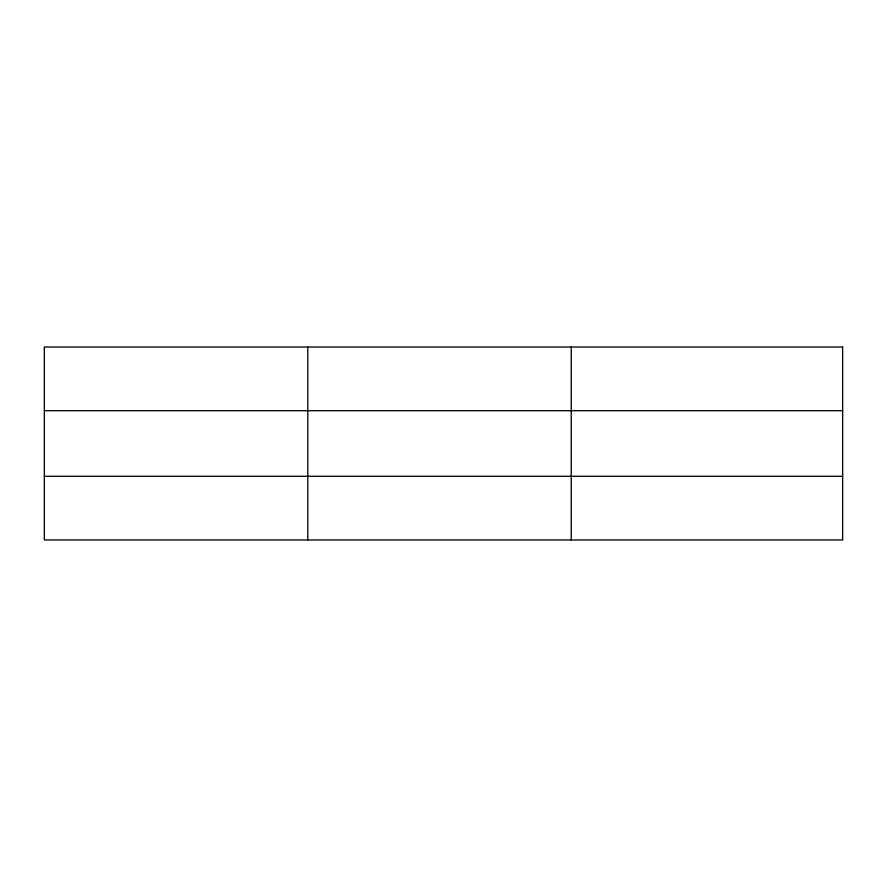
<?xml version="1.0" encoding="UTF-8"?>
<svg xmlns="http://www.w3.org/2000/svg" width="887" height="887" viewBox="0 0 887 887"><rect width="100%" height="100%" fill="white"/><g stroke="black" fill="none" stroke-linecap="round" stroke-linejoin="round"><path stroke-width="1.33" d="M44.35 410.703L842.65 410.703M44.35 476.297L842.65 476.297M571.228 347.039L571.228 539.961M307.789 347.039L307.789 539.961M842.65 347.039L842.65 539.961L44.35 539.961L44.35 347.039L842.65 347.039"/></g></svg>
